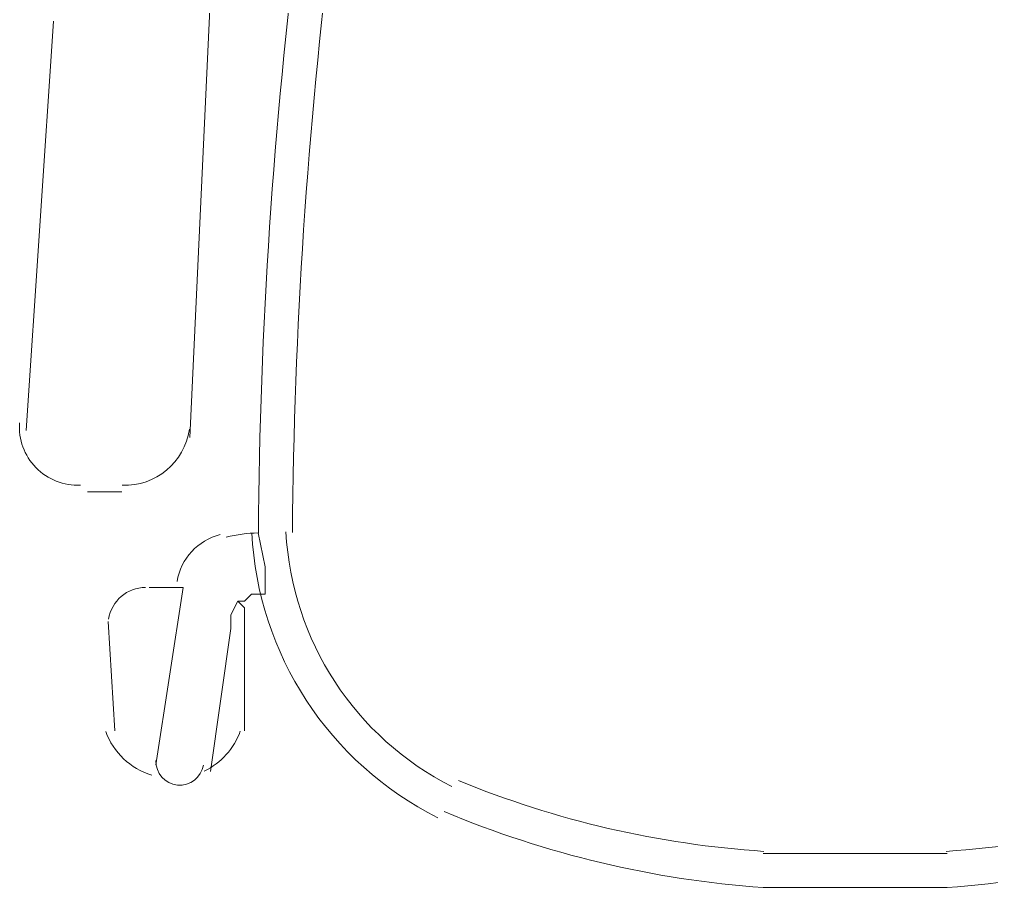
# Model space of a CAD drawing. Header units: metres. Extents: x 29 to 86.9, y -23.2 to 39.7.
# Drawn here: x 76.6061 to 76.9546, y -17.4978 to -17.1866 of the extents above; entities that cross this region are included whole.
import ezdxf

# ---------------------------------------------------------------- set-up
doc = ezdxf.new("R2010")
doc.units = ezdxf.units.M
doc.header["$LTSCALE"] = 100
doc.layers.get('0').update_dxf_attribs({"color": 254})
doc.layers.add('Arqui', color=8, linetype='Continuous', lineweight=0)

# ---------------------------------------------------------------- blocks, each defined once
blk = doc.blocks.new('A$C9582355f')
at = {"layer": 'Arqui'}
for points in [[(47.67414618036554, 6.008287856305742, -0.3865970293335343), (47.69191713276558, 5.986497511394191), (47.68458033276562, 5.827533511393995)], [(47.69753203471754, 5.791731565946066, -0.05835826121766455), (47.70903633276561, 5.793295111393945), (47.71148193276559, 5.781067111393895), (47.71148193276559, 5.771284711393946), (47.70659073276562, 5.771284711393946), (47.70414513276552, 5.768839111393845), (47.70169953276553, 5.768839111393845), (47.69925393276554, 5.763947911394098), (47.69925393276554, 5.759056711393896), (47.69191713276558, 5.707699111394049)], [(47.77574342323754, 5.693358015169906, 0.08177025660667503), (47.89001073276557, 5.666123911394152), (47.92424913276551, 5.666123911394152), (47.95604193276557, 5.666123911394152, 0.0817702566070215), (48.0703092422936, 5.693358015169906)]]:
    blk.add_lwpolyline(points, format="xyb", dxfattribs=at)
for points in [[(47.62588593276558, 5.829979111394096), (47.63566833276553, 5.976715111394242)], [(47.66012433276552, 5.807968711394096), (47.64789633276558, 5.807968711394096)], [(47.67235233276557, 5.71014471139415), (47.68213473276552, 5.773730311394047), (47.66990673276558, 5.773730311394047)], [(47.70414513276552, 5.7223727113942), (47.70414513276552, 5.763947911394098), (47.70414513276552, 5.766393511394199), (47.70169953276553, 5.768839111393845)], [(47.65523313276555, 5.761502311393997), (47.65767873276553, 5.7223727113942)], [(47.89001073276557, 5.678351911394202), (47.92424913276551, 5.678351911394202), (47.95604193276557, 5.678351911394202)]]:
    blk.add_lwpolyline(points, dxfattribs=at)
blk.add_lwpolyline([(47.71897221862156, 5.793631454761908, 0.2684717099793715), (47.77850286708559, 5.702308348681981, -0.2684717099793715)], format="xyb", close=True, dxfattribs=at)
for centre, radius, start, end in [((49.56402116737678, 5.779844282796148), 1.854984880257686, 172.8039437103953, 179.5880114916213), ((49.56401034904621, 5.779844426991531), 1.842746069767595, 172.8258779031766, 179.5770268079396), ((47.64422781101388, 5.831201865041749), 0.02078747498387183, 175.5888371709767, 272.8948659422533), ((47.6613471463566, 5.833647516393739), 0.02323319527308515, 267.3192945658752, 352.0403904713017), ((47.70047669178501, 5.772507553430842), 0.02078754725430448, 104.0075192547757, 170.72217228016), ((47.827647895388, 5.799409089486744), 0.1210571594386112, 182.8619298669597, 243.3856335478977), ((47.66868393574617, 5.760279499529588), 0.0134508118645037, 90.00001269618316, 170.903326310573), ((47.67846635257689, 5.730932304995349), 0.02567880657974117, 200.1653814343274, 252.7569091259407), ((47.67846641348325, 5.730932219370516), 0.02567868610679679, 295.9935669345148, 340.1697811210803), ((47.68091194501159, 5.711367525158948), 0.008559620369348292, 178.1709045451623, 351.0297146060452), ((47.91324372864, 6.026848855886328), 0.3484969316368088, 247.6647600617863, 266.2317107062968), ((47.93280893689126, 6.026848855886328), 0.3484969316364345, 273.7682892936902, 292.3352399382198)]:
    blk.add_arc(centre, radius, start, end, dxfattribs=at)

msp = doc.modelspace()

# ---------------------------------------------------------------- block references
msp.add_blockref('A$C9582355f', (28.98266172889876, -23.16396569870889))

doc.saveas('drawing.dxf')
